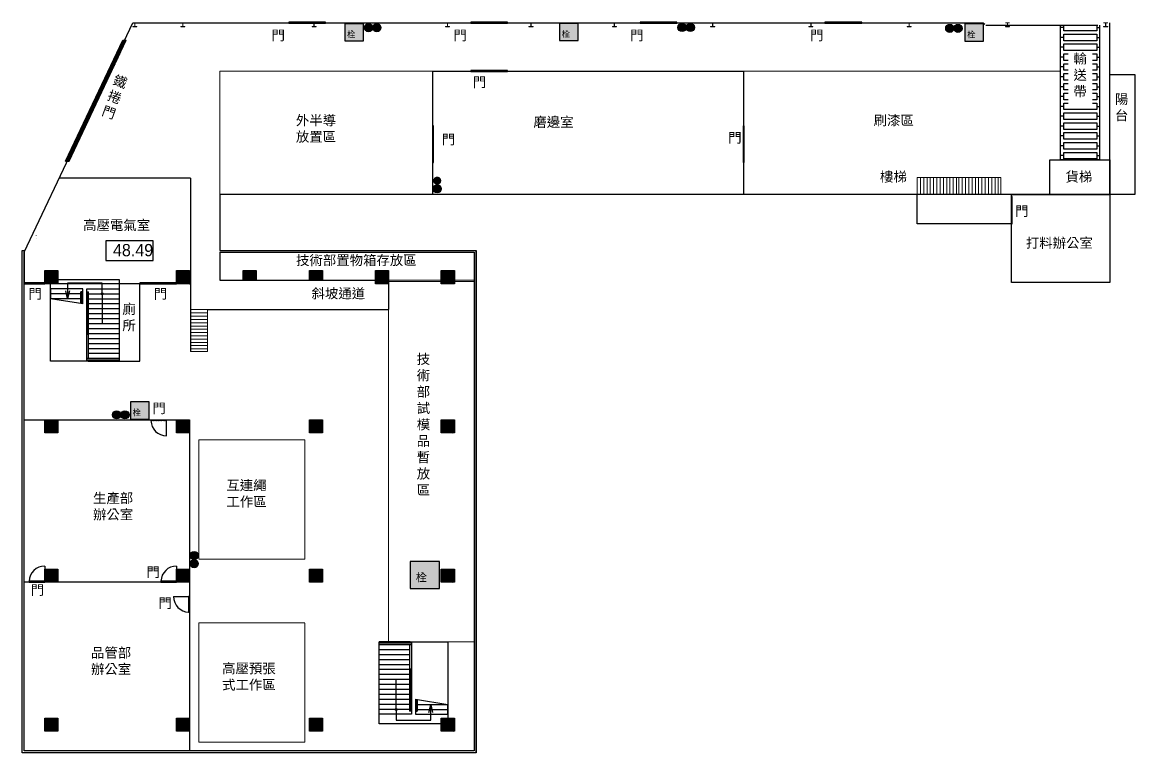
# Model space of a CAD drawing. Header units: millimetres. Extents: x 22594 to 38070, y -3587 to 6205.
# Drawn here: x 31277 to 38070, y -2656 to 1805 of the extents above; entities that cross this region are included whole.
import ezdxf

# ---------------------------------------------------------------- set-up
doc = ezdxf.new("R2010")
doc.units = ezdxf.units.MM
doc.linetypes.add('ACAD_ISO03W100', pattern=[30, 12, -18])
doc.linetypes.add('HIDDEN', pattern=[4.5, 3.5, -1])
doc.layers.get('0').update_dxf_attribs({"lineweight": 25})
for name, color, linetype, lineweight in [('Assist', 40, 'Continuous', 25), ('DIM', 3, 'Continuous', 13), ('Gold', 40, 'Continuous', 13), ('HID', 4, 'HIDDEN', 13)]:
    doc.layers.add(name, color=color, linetype=linetype, lineweight=lineweight)
doc.layers.add('樓梯', color=40, linetype='Continuous')
doc.layers.add('消防栓', color=1, linetype='Continuous')
doc.styles.add('CHARDON', font='arial.ttf', dxfattribs={"height": 3})
doc.styles.add('SIMPLEX', font='simplex.shx')
pattern_1 = [(45, (-13846.0324, -3086.4415), (-2.24506403, 2.24506403), [])]
pattern_2 = [(45, (-13846.0324, -3086.4415), (-2.24506403, 2.24506403), [])]

msp = doc.modelspace()

# ---------------------------------------------------------------- hatches: boundary and pattern name
h = msp.add_hatch()
h.set_pattern_fill('ANSI31', color=256)
h.set_pattern_definition([(45, (-12935.8153, -1495.477), (-2.24506403, 2.24506403), [])])
h.paths.add_polyline_path([(32904.1, 1805.3), (32904.1, 1799.3), (33129.1, 1799.3), (33129.1, 1805.3)])
h = msp.add_hatch(color=1)
h.dxf.hatch_style = 1
h.paths.add_polyline_path([(33246.4, 1796.5), (33246.4, 1691.5), (33360.4, 1691.5), (33360.4, 1796.5)])
h.paths.add_polyline_path([(33249.6, 1687.8), (33322.7, 1687.8), (33322.7, 1760.9), (33249.6, 1760.9)], flags=9)
for points in [[(33391.8, 1746.9, 1), (33391.8, 1796.9, 1)], [(33441.8, 1746.9, 1), (33441.8, 1796.9, 1)], [(35306.1, 1748.4, 1), (35306.1, 1798.4, 1)], [(35356.1, 1748.4, 1), (35356.1, 1798.4, 1)], [(36940.7, 1742.5, 1), (36940.7, 1792.5, 1)], [(36990.7, 1742.5, 1), (36990.7, 1792.5, 1)], [(33785.9, 837.7, 1), (33835.9, 837.7, 1)], [(33785.9, 787.7, 1), (33835.9, 787.7, 1)], [(31853.8, -617.4, 1), (31853.8, -567.4, 1)], [(31903.8, -617.4, 1), (31903.8, -567.4, 1)], [(32301.6, -1451, 1), (32351.6, -1451, 1)], [(32301.6, -1501, 1), (32351.6, -1501, 1)]]:
    msp.add_hatch(color=5).paths.add_polyline_path(points)
h = msp.add_hatch()
h.set_pattern_fill('ANSI31', color=256)
h.set_pattern_definition([(45, (-11824.616, -1495.477), (-2.24506403, 2.24506403), [])])
h.paths.add_polyline_path([(34015.3, 1805.3), (34015.3, 1799.3), (34240.3, 1799.3), (34240.3, 1805.3)])
h = msp.add_hatch(color=1)
h.dxf.hatch_style = 1
h.paths.add_polyline_path([(34557.1, 1798.4), (34557.1, 1693.4), (34671.1, 1693.4), (34671.1, 1798.4)])
h.paths.add_polyline_path([(34560.3, 1689.8), (34633.4, 1689.8), (34633.4, 1762.8), (34560.3, 1762.8)], flags=9)
h = msp.add_hatch()
h.set_pattern_fill('ANSI31', color=256)
h.set_pattern_definition([(45, (-10790.7583, -1495.477), (-2.24506403, 2.24506403), [])])
h.paths.add_polyline_path([(35049.2, 1805.3), (35049.2, 1799.3), (35274.2, 1799.3), (35274.2, 1805.3)])
h = msp.add_hatch()
h.set_pattern_fill('ANSI31', color=256)
h.set_pattern_definition([(45, (-9661.326, -1495.477), (-2.24506403, 2.24506403), [])])
h.paths.add_polyline_path([(36178.6, 1805.3), (36178.6, 1799.3), (36403.6, 1799.3), (36403.6, 1805.3)])
h = msp.add_hatch(color=1)
h.dxf.hatch_style = 1
h.paths.add_polyline_path([(37033, 1795.3), (37033, 1690.3), (37147, 1690.3), (37147, 1795.3)])
h.paths.add_polyline_path([(37036.2, 1686.6), (37109.3, 1686.6), (37109.3, 1759.7), (37036.2, 1759.7)], flags=9)
h = msp.add_hatch()
h.set_pattern_fill('ANSI31', color=256)
h.set_pattern_definition([(45, (30843.9377, -122.8983), (-2.245064, 2.245064), [])])
h.paths.add_polyline_path([(31563, 956.7), (31912.4, 1695.8), (31901.3, 1695.8), (31551.9, 956.7)])
h.paths.add_polyline_path([(31901.3, 1695.8), (31890.3, 1695.8), (31540.9, 956.7), (31551.9, 956.7)])
h = msp.add_hatch()
h.set_pattern_fill('ANSI31', color=256)
h.set_pattern_definition([(45, (-11824.616, -1790.716), (-2.24506403, 2.24506403), [])])
h.paths.add_polyline_path([(34015.3, 1510), (34015.3, 1504), (34240.3, 1504), (34240.3, 1510)])
h = msp.add_hatch()
h.set_pattern_fill('ANSI31', color=256, angle=90)
h.set_pattern_definition([(135, (37081.9455, -44891.2494), (-2.24506403, -2.24506403), [])])
h.paths.add_polyline_path([(33781.2, 948.7), (33787.2, 948.7), (33787.2, 1173.7), (33781.2, 1173.7)])
h = msp.add_hatch()
h.set_pattern_fill('ANSI31', color=256, angle=90)
h.set_pattern_definition([(135, (38979.8412, -44891.2494), (-2.24506403, -2.24506403), [])])
h.paths.add_polyline_path([(35679.1, 948.7), (35685.1, 948.7), (35685.1, 1173.7), (35679.1, 1173.7)])
h = msp.add_hatch()
h.set_pattern_fill('ANSI31', color=256, angle=90)
h.set_pattern_definition([(135, (40615.652, -45265.868), (-2.24506403, -2.24506403), [])])
h.paths.add_polyline_path([(37314.9, 574.1), (37320.9, 574.1), (37320.9, 742.1), (37314.9, 742.1)])
h = msp.add_hatch()
h.set_pattern_fill('ANSI31', color=256)
h.set_pattern_definition([(45, (-10492.1423, -8356.7032), (-2.24506403, 2.24506403), [])])
h.paths.add_polyline_path([(31413.9, -1613.7), (31413.9, -1533.7), (31493.9, -1533.7), (31493.9, -1613.7)])
h.paths.add_polyline_path([(33030.9, -2523.7), (33030.9, -2443.7), (33110.9, -2443.7), (33110.9, -2523.7)])
h.paths.add_polyline_path([(32218.9, -2523.7), (32218.9, -2443.7), (32298.9, -2443.7), (32298.9, -2523.7)])
h.paths.add_polyline_path([(31413.9, 208.3), (31413.9, 288.3), (31493.9, 288.3), (31493.9, 235.3), (31448.9, 235.3), (31448.9, 208.3)])
h.paths.add_polyline_path([(33835.9, -2478.7), (33875.9, -2478.7), (33875.9, -2443.7), (33915.9, -2443.7), (33915.9, -2523.7), (33835.9, -2523.7)])
h.paths.add_polyline_path([(31413.9, -2523.7), (31413.9, -2443.7), (31493.9, -2443.7), (31493.9, -2523.7)])
h.paths.add_polyline_path([(33835.9, -701.7), (33835.9, -621.7), (33915.9, -621.7), (33915.9, -701.7)])
h.paths.add_polyline_path([(33030.9, -701.7), (33030.9, -621.7), (33110.9, -621.7), (33110.9, -701.7)])
h.paths.add_polyline_path([(32218.9, -701.7), (32218.9, -621.7), (32298.9, -621.7), (32298.9, -701.7)])
h.paths.add_polyline_path([(32218.9, -1613.7), (32218.9, -1533.7), (32298.9, -1533.7), (32298.9, -1613.7)])
h.paths.add_polyline_path([(33433.4, 208.3), (33433.4, 288.3), (33513.4, 288.3), (33513.4, 208.3)])
h.paths.add_polyline_path([(33030.9, -1613.7), (33030.9, -1533.7), (33110.9, -1533.7), (33110.9, -1613.7)])
h.paths.add_polyline_path([(32218.9, 208.3), (32218.9, 288.3), (32298.9, 288.3), (32298.9, 208.3)])
h.paths.add_polyline_path([(33835.9, 208.3), (33835.9, 288.3), (33915.9, 288.3), (33915.9, 208.3)])
h.paths.add_polyline_path([(33835.9, -1613.7), (33835.9, -1533.7), (33915.9, -1533.7), (33915.9, -1613.7)])
h.paths.add_polyline_path([(31413.9, -701.7), (31413.9, -621.7), (31493.9, -621.7), (31493.9, -701.7)])
h.paths.add_polyline_path([(32624.9, 230.3), (32624.9, 288.3), (32704.9, 288.3), (32704.9, 230.3)])
h.paths.add_polyline_path([(33030.9, 230.3), (33030.9, 288.3), (33110.9, 288.3), (33110.9, 230.3)])
h.paths.add_polyline_path([(33875.9, -2478.7), (33875.9, -2443.7), (33835.9, -2443.7), (33835.9, -2478.7)])
h.paths.add_polyline_path([(31493.9, 208.3), (31493.9, 235.3), (31448.9, 235.3), (31448.9, 208.3)])
h = msp.add_hatch()
h.set_pattern_fill('ANSI31', color=256)
h.set_pattern_definition(pattern_1)
h.paths.add_polyline_path([(31288.9, 208.3), (31413.9, 208.3), (31413.9, 214.3), (31288.9, 214.3)])
h = msp.add_hatch()
h.set_pattern_fill('ANSI31', color=256)
h.set_pattern_definition(pattern_2)
h.paths.add_polyline_path([(31288.9, 208.3), (31413.9, 208.3), (31413.9, 214.3), (31288.9, 214.3)])
h = msp.add_hatch()
h.set_pattern_fill('ANSI31', color=256)
h.set_pattern_definition(pattern_2)
h.paths.add_polyline_path([(31288.9, 208.3), (31413.9, 208.3), (31413.9, 214.3), (31288.9, 214.3)])
h = msp.add_hatch()
h.set_pattern_fill('ANSI31', color=256)
h.set_pattern_definition(pattern_1)
h.paths.add_polyline_path([(31993.9, 214.3), (31993.9, 208.3), (32218.9, 208.3), (32218.9, 214.3)])
h = msp.add_hatch()
h.set_pattern_fill('ANSI31', color=256)
h.set_pattern_definition(pattern_2)
h.paths.add_polyline_path([(31993.9, 214.3), (31993.9, 208.3), (32218.9, 208.3), (32218.9, 214.3)])
h = msp.add_hatch()
h.set_pattern_fill('ANSI31', color=256)
h.set_pattern_definition(pattern_2)
h.paths.add_polyline_path([(31993.9, 214.3), (31993.9, 208.3), (32218.9, 208.3), (32218.9, 214.3)])
h = msp.add_hatch(color=1)
h.dxf.hatch_style = 1
h.paths.add_polyline_path([(31937.2, -512.7), (31937.2, -617.7), (32051.2, -617.7), (32051.2, -512.7)])
h.paths.add_polyline_path([(31940.4, -621.4), (32013.5, -621.4), (32013.5, -548.3), (31940.4, -548.3)], flags=9)
h = msp.add_hatch()
h.set_pattern_fill('ANSI31', color=256, angle=270)
h.set_pattern_definition([(135, (33583.919, -47820.7683), (-2.24506403, -2.24506403), [])])
h.paths.add_polyline_path([(32062.7, -621.7), (32062.7, -627.7), (32062.8, -627.7), (32157.7, -627.7), (32157.7, -621.7)])
h = msp.add_hatch()
h.set_pattern_fill('ANSI31', color=256, angle=90)
h.set_pattern_definition([(135, (32840.1055, -48812.7683), (-2.24506403, -2.24506403), [])])
h.paths.add_polyline_path([(31318.9, -1613.7), (31318.9, -1607.7), (31318.9, -1607.7), (31413.9, -1607.7), (31413.9, -1613.7)])
h = msp.add_hatch()
h.set_pattern_fill('ANSI31', color=256, angle=90)
h.set_pattern_definition([(135, (33645.1055, -48812.7683), (-2.24506403, -2.24506403), [])])
h.paths.add_polyline_path([(32123.9, -1613.7), (32123.9, -1607.7), (32123.9, -1607.7), (32218.9, -1607.7), (32218.9, -1613.7)])
h = msp.add_hatch()
h.set_pattern_fill('ANSI31', color=256, angle=180)
h.set_pattern_definition([(45, (-14415.9237, -3052.24), (-2.24506403, 2.24506403), [])])
h.paths.add_polyline_path([(32298.9, -1797.1), (32292.9, -1797.1), (32292.9, -1797), (32292.9, -1702.1), (32298.9, -1702.1)])
at = {"layer": 'Assist'}
h = msp.add_hatch(dxfattribs=at)
h.set_pattern_fill('ANSI31', color=256, angle=360)
h.set_pattern_definition([(45, (10553.8066, -2812.0248), (-2.24506403, 2.24506403), [])])
h.paths.add_polyline_path([(31678.9, -264.7), (31678.9, -258.7), (31773.9, -258.7), (31773.9, -264.7)])
h.paths.add_polyline_path([(31868.9, -258.7), (31868.9, -264.7), (31773.9, -264.7), (31773.9, -258.7)])
h = msp.add_hatch(dxfattribs=at)
h.set_pattern_fill('ANSI31', color=256, angle=180)
h.set_pattern_definition([(45, (11887.7214, -4142.5015), (-2.24506403, 2.24506403), [])])
h.paths.add_polyline_path([(33645.9, -1978.7), (33645.9, -1984.7), (33550.9, -1984.7), (33550.9, -1978.7)])
h.paths.add_polyline_path([(33455.9, -1984.7), (33455.9, -1978.7), (33550.9, -1978.7), (33550.9, -1984.7)])
at = {"layer": 'DIM'}
h = msp.add_hatch(color=1, dxfattribs=at)
h.dxf.hatch_style = 1
h.paths.add_polyline_path([(31951.7, 1777.3), (31951.7, 1778.8), (31963.7, 1778.8), (31963.7, 1800.8), (31951.7, 1800.8), (31951.7, 1802.3), (31964.2, 1802.3), (31976.7, 1802.3), (31976.7, 1800.8), (31964.7, 1800.8), (31964.7, 1778.8), (31976.7, 1778.8), (31976.7, 1777.3)])
h = msp.add_hatch(color=1, dxfattribs=at)
h.dxf.hatch_style = 1
h.paths.add_polyline_path([(32245.4, 1777.3), (32245.4, 1778.8), (32257.4, 1778.8), (32257.4, 1800.8), (32245.4, 1800.8), (32245.4, 1802.3), (32257.9, 1802.3), (32270.4, 1802.3), (32270.4, 1800.8), (32258.4, 1800.8), (32258.4, 1778.8), (32270.4, 1778.8), (32270.4, 1777.3)])
h = msp.add_hatch(color=1, dxfattribs=at)
h.dxf.hatch_style = 1
h.paths.add_polyline_path([(33046.4, 1777.3), (33046.4, 1778.8), (33058.4, 1778.8), (33058.4, 1800.8), (33046.4, 1800.8), (33046.4, 1802.3), (33058.9, 1802.3), (33071.4, 1802.3), (33071.4, 1800.8), (33059.4, 1800.8), (33059.4, 1778.8), (33071.4, 1778.8), (33071.4, 1777.3)])
h = msp.add_hatch(color=1, dxfattribs=at)
h.dxf.hatch_style = 1
h.paths.add_polyline_path([(33046.4, 1777.3), (33046.4, 1778.8), (33058.4, 1778.8), (33058.4, 1800.8), (33046.4, 1800.8), (33046.4, 1802.3), (33058.9, 1802.3), (33071.4, 1802.3), (33071.4, 1800.8), (33059.4, 1800.8), (33059.4, 1778.8), (33071.4, 1778.8), (33071.4, 1777.3)])
h = msp.add_hatch(color=1, dxfattribs=at)
h.dxf.hatch_style = 1
h.paths.add_polyline_path([(33861.4, 1800.8), (33861.4, 1802.3), (33873.9, 1802.3), (33886.4, 1802.3), (33886.4, 1800.8), (33874.4, 1800.8), (33874.4, 1778.8), (33886.4, 1778.8), (33886.4, 1777.3), (33861.4, 1777.3), (33861.4, 1778.8), (33873.4, 1778.8), (33873.4, 1800.8)])
h = msp.add_hatch(color=1, dxfattribs=at)
h.dxf.hatch_style = 1
h.paths.add_polyline_path([(34370.9, 1777.3), (34370.9, 1778.8), (34382.9, 1778.8), (34382.9, 1800.8), (34370.9, 1800.8), (34370.9, 1802.3), (34383.4, 1802.3), (34395.9, 1802.3), (34395.9, 1800.8), (34383.9, 1800.8), (34383.9, 1778.8), (34395.9, 1778.8), (34395.9, 1777.3)])
h = msp.add_hatch(color=1, dxfattribs=at)
h.dxf.hatch_style = 1
h.paths.add_polyline_path([(34880.4, 1777.3), (34880.4, 1778.8), (34892.4, 1778.8), (34892.4, 1800.8), (34880.4, 1800.8), (34880.4, 1802.3), (34892.9, 1802.3), (34905.4, 1802.3), (34905.4, 1800.8), (34893.4, 1800.8), (34893.4, 1778.8), (34905.4, 1778.8), (34905.4, 1777.3)])
h = msp.add_hatch(color=1, dxfattribs=at)
h.dxf.hatch_style = 1
h.paths.add_polyline_path([(35480.4, 1777.3), (35480.4, 1778.8), (35492.4, 1778.8), (35492.4, 1800.8), (35480.4, 1800.8), (35480.4, 1802.3), (35492.9, 1802.3), (35505.4, 1802.3), (35505.4, 1800.8), (35493.4, 1800.8), (35493.4, 1778.8), (35505.4, 1778.8), (35505.4, 1777.3)])
h = msp.add_hatch(color=1, dxfattribs=at)
h.dxf.hatch_style = 1
h.paths.add_polyline_path([(36080.4, 1777.1), (36080.4, 1778.6), (36092.4, 1778.6), (36092.4, 1800.6), (36080.4, 1800.6), (36080.4, 1802.1), (36092.9, 1802.1), (36105.4, 1802.1), (36105.4, 1800.6), (36093.4, 1800.6), (36093.4, 1778.6), (36105.4, 1778.6), (36105.4, 1777.1)])
h = msp.add_hatch(color=1, dxfattribs=at)
h.dxf.hatch_style = 1
h.paths.add_polyline_path([(36680.4, 1777.3), (36680.4, 1778.8), (36692.4, 1778.8), (36692.4, 1800.8), (36680.4, 1800.8), (36680.4, 1802.3), (36692.9, 1802.3), (36705.4, 1802.3), (36705.4, 1800.8), (36693.4, 1800.8), (36693.4, 1778.8), (36705.4, 1778.8), (36705.4, 1777.3)])
h = msp.add_hatch(color=1, dxfattribs=at)
h.dxf.hatch_style = 1
h.paths.add_polyline_path([(37280.4, 1777.3), (37280.4, 1778.8), (37292.4, 1778.8), (37292.4, 1800.8), (37280.4, 1800.8), (37280.4, 1802.3), (37292.9, 1802.3), (37305.4, 1802.3), (37305.4, 1800.8), (37293.4, 1800.8), (37293.4, 1778.8), (37305.4, 1778.8), (37305.4, 1777.3)])
h = msp.add_hatch(color=1, dxfattribs=at)
h.dxf.hatch_style = 1
h.paths.add_polyline_path([(37880.4, 1777.3), (37880.4, 1778.8), (37892.4, 1778.8), (37892.4, 1800.8), (37880.4, 1800.8), (37880.4, 1802.3), (37892.9, 1802.3), (37905.4, 1802.3), (37905.4, 1800.8), (37893.4, 1800.8), (37893.4, 1778.8), (37905.4, 1778.8), (37905.4, 1777.3)])
at = {"layer": '消防栓'}
h = msp.add_hatch(color=256, dxfattribs=at)
h.paths.add_polyline_path([(33823.9, -1487.6), (33644.9, -1487.6), (33644.9, -1652.6), (33823.9, -1652.6)])
h.paths.add_polyline_path([(33667.7, -1644.4), (33767.2, -1644.4), (33767.2, -1545), (33667.7, -1545)], flags=24)

# ---------------------------------------------------------------- linework, layer by layer
for p, q in [((31288.9, 400.3), (31951.7, 1802.3)), ((31951.7, 1802.3), (37081, 1802.3)), ((37617.9, 965.1), (37617.9, 1787.3)), ((37617.9, 1787.3), (37845.6, 1787.3)), ((37637.9, 1772.8), (37617.9, 1772.8)), ((37837.9, 1772.8), (37857.9, 1772.8)), ((37857.9, 965.1), (37857.9, 1787.3)), ((37917.9, 753.1), (37917.9, 1802.3)), ((37637.9, 1712.6), (37617.9, 1712.6)), ((37837.9, 1712.6), (37857.9, 1712.6)), ((31540.9, 956.7), (31890.3, 1695.8)), ((31563, 956.7), (31912.4, 1695.8)), ((31890.3, 1695.8), (31912.4, 1695.8)), ((37637.9, 1652.5), (37617.9, 1652.5)), ((37837.9, 1652.5), (37857.9, 1652.5)), ((37637.9, 1592.3), (37617.9, 1592.3)), ((37837.9, 1592.3), (37857.9, 1592.3)), ((37637.9, 1532.2), (37617.9, 1532.2)), ((37837.9, 1532.2), (37857.9, 1532.2)), ((37637.9, 1472), (37617.9, 1472)), ((37837.9, 1472), (37857.9, 1472)), ((37637.9, 1411.8), (37617.9, 1411.8)), ((37837.9, 1411.8), (37857.9, 1411.8)), ((37637.9, 1351.7), (37617.9, 1351.7)), ((37637.9, 1291.5), (37617.9, 1291.5)), ((37837.9, 1351.7), (37857.9, 1351.7)), ((37837.9, 1291.5), (37857.9, 1291.5)), ((37637.9, 1231.4), (37617.9, 1231.4)), ((37837.9, 1231.4), (37857.9, 1231.4)), ((37637.9, 1171.2), (37617.9, 1171.2)), ((37837.9, 1171.2), (37857.9, 1171.2)), ((37637.9, 1111.1), (37617.9, 1111.1)), ((37837.9, 1111.1), (37857.9, 1111.1)), ((37637.9, 1050.9), (37617.9, 1050.9)), ((37837.9, 1050.9), (37857.9, 1050.9)), ((31540.9, 956.7), (31563, 956.7)), ((37637.9, 990.7), (37617.9, 990.7)), ((37857.9, 965.1), (37617.9, 965.1)), ((37837.9, 990.7), (37857.9, 990.7)), ((32303.9, 853.1), (32303.9, 208.3)), ((32483.9, 753.1), (32483.9, 412.3)), ((36742, 574.1), (36742, 753.1)), ((37317.9, 574.1), (36742, 574.1)), ((31288.9, 400.3), (31288.9, 208.3)), ((32483.9, 400.3), (32483.9, 230.3)), ((32303.9, 208.3), (31493.9, 208.3)), ((31993.9, 208.3), (31868.9, 208.3)), ((31993.9, 208.3), (31868.9, 208.3)), ((31993.9, -264.7), (31993.9, 208.3)), ((32298.9, 208.3), (32303.9, 208.3)), ((32303.9, 208.3), (32303.9, -204.7)), ((32483.9, 230.3), (33433.4, 230.3)), ((32624.9, 230.3), (32704.9, 230.3)), ((33030.9, 230.3), (33110.9, 230.3)), ((33513.4, 208.3), (33513.4, 50.3)), ((32407.9, 50.3), (33513.4, 50.3)), ((31868.9, -264.7), (31993.9, -264.7)), ((31288.9, -621.7), (32298.9, -621.7)), ((32157.7, -719.7), (32157.7, -627.7)), ((32298.9, -621.7), (32298.9, -1613.7)), ((31413.9, -1515.7), (31413.9, -1607.7)), ((32218.9, -1515.7), (32218.9, -1607.7)), ((32298.9, -1613.7), (31288.9, -1613.7)), ((32298.9, -1613.7), (32298.9, -2643.7)), ((32200.9, -1702.1), (32292.9, -1702.1))]:
    msp.add_line(p, q)
at = {"color": 0, "linetype": 'ByBlock', "lineweight": -3}
msp.add_line((31951.7, 1802.3), (31975.4, 1802.3), dxfattribs=at)
at = {"lineweight": -3}
for p, q in [((31975.4, 1802.3), (36355.6, 1802.3)), ((36430.5, 1802.3), (37145.6, 1802.3)), ((37160.6, 1787.3), (37617.9, 1787.3))]:
    msp.add_line(p, q, dxfattribs=at)
at = {"color": 0, "linetype": 'ACAD_ISO03W100', "lineweight": -3}
msp.add_line((37145.6, 1802.3), (37160.6, 1787.3), dxfattribs=at)
at = {"color": 0}
for p, q in [((32303.9, 853.1), (31503, 853.1)), ((37317.9, 753.1), (32483.9, 753.1)), ((37917.9, 753.1), (37317.9, 753.1)), ((31276.9, 412.3), (31294.6, 412.3)), ((31276.9, -2655.7), (31276.9, 412.3)), ((31276.9, 412.3), (31294.6, 412.3)), ((31276.9, 412.3), (31294.6, 412.3)), ((32483.9, 412.3), (34047.9, 412.3)), ((32483.9, 412.3), (34047.9, 412.3)), ((32483.9, 412.3), (34047.9, 412.3)), ((34047.9, -2655.7), (34047.9, 412.3)), ((34047.9, 412.3), (34047.9, 412.3)), ((34047.9, 412.3), (34047.9, 412.3)), ((34047.9, -2655.7), (31276.9, -2655.7))]:
    msp.add_line(p, q, dxfattribs=at)
at = {"color": 5}
for p, q in [((33828.6, 770), (33793.2, 805.4)), ((32344.3, -1518.7), (32308.9, -1483.3))]:
    msp.add_line(p, q, dxfattribs=at)
for points in [[(32904.1, 1799.3), (33129.1, 1799.3), (33129.1, 1805.3), (32904.1, 1805.3)], [(34015.3, 1799.3), (34240.3, 1799.3), (34240.3, 1805.3), (34015.3, 1805.3)], [(35049.2, 1799.3), (35274.2, 1799.3), (35274.2, 1805.3), (35049.2, 1805.3)], [(36178.6, 1799.3), (36403.6, 1799.3), (36403.6, 1805.3), (36178.6, 1805.3)], [(37637.9, 1732.6), (37837.9, 1732.6), (37837.9, 1692.6), (37637.9, 1692.6)], [(37637.9, 1672.5), (37837.9, 1672.5), (37837.9, 1632.5), (37637.9, 1632.5)], [(33784.2, 1507), (35682.1, 1507), (35682.1, 753.1), (33784.2, 753.1)], [(34015.3, 1504), (34240.3, 1504), (34240.3, 1510), (34015.3, 1510)], [(38070.3, 753.1), (37917.9, 753.1), (37917.9, 1487.2), (38070.3, 1487.2)], [(37637.9, 1251.4), (37837.9, 1251.4), (37837.9, 1211.4), (37637.9, 1211.4)], [(33787.2, 948.7), (33787.2, 1173.7), (33781.2, 1173.7), (33781.2, 948.7)], [(35685.1, 948.7), (35685.1, 1173.7), (35679.1, 1173.7), (35679.1, 948.7)], [(37637.9, 1191.2), (37837.9, 1191.2), (37837.9, 1151.2), (37637.9, 1151.2)], [(37637.9, 1131.1), (37837.9, 1131.1), (37837.9, 1091.1), (37637.9, 1091.1)], [(37637.9, 1070.9), (37837.9, 1070.9), (37837.9, 1030.9), (37637.9, 1030.9)], [(37917.9, 753.1), (37552, 753.1), (37552, 965.1), (37917.9, 965.1)], [(37637.9, 1010.7), (37837.9, 1010.7), (37837.9, 970.7), (37637.9, 970.7)], [(37320.9, 574.1), (37320.9, 742.1), (37314.9, 742.1), (37314.9, 574.1)], [(31413.9, 288.3), (31493.9, 288.3), (31493.9, 208.3), (31413.9, 208.3)], [(31413.9, 288.3), (31493.9, 288.3), (31493.9, 208.3), (31413.9, 208.3)], [(31413.9, 288.3), (31493.9, 288.3), (31493.9, 208.3), (31413.9, 208.3)], [(32218.9, 288.3), (32298.9, 288.3), (32298.9, 208.3), (32218.9, 208.3)], [(32218.9, 288.3), (32298.9, 288.3), (32298.9, 208.3), (32218.9, 208.3)], [(32218.9, 288.3), (32298.9, 288.3), (32298.9, 208.3), (32218.9, 208.3)], [(33433.4, 288.3), (33513.4, 288.3), (33513.4, 208.3), (33433.4, 208.3)], [(33835.9, 288.3), (33915.9, 288.3), (33915.9, 208.3), (33835.9, 208.3)], [(31288.9, 208.3), (31413.9, 208.3), (31413.9, 214.3), (31288.9, 214.3)], [(31288.9, 208.3), (31413.9, 208.3), (31413.9, 214.3), (31288.9, 214.3)], [(31288.9, 208.3), (31413.9, 208.3), (31413.9, 214.3), (31288.9, 214.3)], [(31448.9, 235.3), (31868.9, 235.3), (31868.9, -264.7), (31448.9, -264.7)], [(31993.9, 208.3), (32218.9, 208.3), (32218.9, 214.3), (31993.9, 214.3)], [(31993.9, 208.3), (32218.9, 208.3), (32218.9, 214.3), (31993.9, 214.3)], [(31993.9, 208.3), (32218.9, 208.3), (32218.9, 214.3), (31993.9, 214.3)], [(31413.9, -621.7), (31493.9, -621.7), (31493.9, -701.7), (31413.9, -701.7)], [(32157.7, -627.7), (32062.7, -627.7), (32062.7, -621.7), (32157.7, -621.7)], [(32218.9, -621.7), (32298.9, -621.7), (32298.9, -701.7), (32218.9, -701.7)], [(33030.9, -621.7), (33110.9, -621.7), (33110.9, -701.7), (33030.9, -701.7)], [(33835.9, -621.7), (33915.9, -621.7), (33915.9, -701.7), (33835.9, -701.7)], [(31413.9, -1533.7), (31493.9, -1533.7), (31493.9, -1613.7), (31413.9, -1613.7)], [(32218.9, -1533.7), (32298.9, -1533.7), (32298.9, -1613.7), (32218.9, -1613.7)], [(33030.9, -1533.7), (33110.9, -1533.7), (33110.9, -1613.7), (33030.9, -1613.7)], [(33835.9, -1533.7), (33915.9, -1533.7), (33915.9, -1613.7), (33835.9, -1613.7)], [(31413.9, -1607.7), (31318.9, -1607.7), (31318.9, -1613.7), (31413.9, -1613.7)], [(32218.9, -1607.7), (32123.9, -1607.7), (32123.9, -1613.7), (32218.9, -1613.7)], [(32292.9, -1702.1), (32292.9, -1797.1), (32298.9, -1797.1), (32298.9, -1702.1)], [(33455.9, -1978.7), (33875.9, -1978.7), (33875.9, -2478.7), (33455.9, -2478.7)], [(31413.9, -2443.7), (31493.9, -2443.7), (31493.9, -2523.7), (31413.9, -2523.7)], [(32218.9, -2443.7), (32298.9, -2443.7), (32298.9, -2523.7), (32218.9, -2523.7)], [(33030.9, -2443.7), (33110.9, -2443.7), (33110.9, -2523.7), (33030.9, -2523.7)], [(33835.9, -2443.7), (33915.9, -2443.7), (33915.9, -2523.7), (33835.9, -2523.7)]]:
    msp.add_lwpolyline(points, close=True)
at = {"lineweight": -3, "flags": 128}
for points in [[(33246.4, 1691.5), (33360.4, 1691.5), (33360.4, 1796.5), (33246.4, 1796.5)], [(34557.1, 1693.4), (34671.1, 1693.4), (34671.1, 1798.4), (34557.1, 1798.4)], [(37033, 1690.3), (37147, 1690.3), (37147, 1795.3), (37033, 1795.3)]]:
    msp.add_lwpolyline(points, close=True, dxfattribs=at)
for points in [[(37837.9, 1787.3), (37837.9, 1752.8), (37637.9, 1752.8), (37637.9, 1787.3)], [(37663.6, 1572.3), (37637.9, 1572.3), (37637.9, 1612.3), (37663.6, 1612.3)], [(37812.1, 1612.3), (37837.9, 1612.3), (37837.9, 1572.3), (37812.1, 1572.3)], [(37663.6, 1512.2), (37637.9, 1512.2), (37637.9, 1552.2), (37663.6, 1552.2)], [(37812.1, 1552.2), (37837.9, 1552.2), (37837.9, 1512.2), (37812.1, 1512.2)], [(37663.6, 1452), (37637.9, 1452), (37637.9, 1492), (37663.6, 1492)], [(37663.6, 1391.8), (37637.9, 1391.8), (37637.9, 1431.8), (37663.6, 1431.8)], [(37812.1, 1492), (37837.9, 1492), (37837.9, 1452), (37812.1, 1452)], [(37812.1, 1431.8), (37837.9, 1431.8), (37837.9, 1391.8), (37812.1, 1391.8)], [(37663.6, 1331.7), (37637.9, 1331.7), (37637.9, 1371.7), (37663.6, 1371.7)], [(37812.1, 1371.7), (37837.9, 1371.7), (37837.9, 1331.7), (37812.1, 1331.7)], [(37812.1, 1311.5), (37837.9, 1311.5), (37837.9, 1271.5), (37637.9, 1271.5), (37637.9, 1311.5), (37663.6, 1311.5)], [(32624.9, 230.3), (32624.9, 288.3), (32704.9, 288.3), (32704.9, 230.3)], [(33030.9, 230.3), (33030.9, 288.3), (33110.9, 288.3), (33110.9, 230.3)]]:
    msp.add_lwpolyline(points)
at = {"color": 0}
msp.add_lwpolyline([(37917.9, 215.1), (37317.9, 215.1), (37317.9, 753.1), (37917.9, 753.1)], close=True, dxfattribs=at)
for points in [[(32483.9, 412.3), (34047.9, 412.3), (34047.9, -2655.7), (31276.9, -2655.7), (31276.9, 412.3), (31294.6, 412.3)], [(32483.9, 400.3), (34035.9, 400.3), (34035.9, -2643.7), (31288.9, -2643.7), (31288.9, 400.3)]]:
    msp.add_lwpolyline(points, dxfattribs=at)
at = {"color": 2}
msp.add_lwpolyline([(32077, 469.9), (31787.8, 469.9), (31787.8, 350.9), (32077, 350.9)], close=True, dxfattribs=at)
at = {"lineweight": -3, "elevation": -3, "flags": 128}
msp.add_lwpolyline([(31937.2, -617.7), (32051.2, -617.7), (32051.2, -512.7), (31937.2, -512.7)], close=True, dxfattribs=at)
at = {"lineweight": -3}
msp.add_lwpolyline([(33644.9, -1652.6), (33823.9, -1652.6), (33823.9, -1487.6), (33644.9, -1487.6)], close=True, dxfattribs=at)
at = {"color": 5}
for centre in [(33391.8, 1771.9), (33441.8, 1771.9), (35306.1, 1773.4), (35356.1, 1773.4), (36940.7, 1767.5), (36990.7, 1767.5), (33810.9, 787.7), (31853.8, -592.4), (31903.8, -592.4), (32326.6, -1451), (32326.6, -1501)]:
    msp.add_circle(centre, 25, dxfattribs=at)
for centre, start, end in [((32157.7, -624.7), 181.80964, 270), ((31413.9, -1610.7), 90, 178.19036), ((32218.9, -1610.7), 90, 178.19036), ((32295.9, -1702.1), 180, 268.19036)]:
    msp.add_arc(centre, 95, start, end)
at = {"layer": 'Assist'}
msp.add_line((31449.1, 177.1), (31449.1, 241.3), dxfattribs=at)
for points in [[(31678.9, -264.7), (31773.9, -264.7), (31773.9, -258.7), (31678.9, -258.7)], [(31773.9, -264.7), (31868.9, -264.7), (31868.9, -258.7), (31773.9, -258.7)], [(33550.9, -1978.7), (33455.9, -1978.7), (33455.9, -1984.7), (33550.9, -1984.7)], [(33645.9, -1978.7), (33550.9, -1978.7), (33550.9, -1984.7), (33645.9, -1984.7)]]:
    msp.add_lwpolyline(points, close=True, dxfattribs=at)
at = {"layer": 'DIM', "color": 1}
for p, q in [((31951.7, 1800.8), (31951.7, 1802.3)), ((31951.7, 1802.3), (31964.2, 1802.3)), ((31963.7, 1800.8), (31951.7, 1800.8)), ((31951.7, 1777.3), (31951.7, 1778.8)), ((31951.7, 1778.8), (31963.7, 1778.8)), ((31976.7, 1777.3), (31951.7, 1777.3)), ((31963.7, 1778.8), (31963.7, 1800.8)), ((31964.2, 1802.3), (31976.7, 1802.3)), ((31976.7, 1800.8), (31964.7, 1800.8)), ((31964.7, 1800.8), (31964.7, 1778.8)), ((31964.7, 1778.8), (31976.7, 1778.8)), ((31976.7, 1802.3), (31976.7, 1800.8)), ((31976.7, 1778.8), (31976.7, 1777.3)), ((32245.4, 1800.8), (32245.4, 1802.3)), ((32245.4, 1802.3), (32257.9, 1802.3)), ((32257.4, 1800.8), (32245.4, 1800.8)), ((32245.4, 1777.3), (32245.4, 1778.8)), ((32245.4, 1778.8), (32257.4, 1778.8)), ((32270.4, 1777.3), (32245.4, 1777.3)), ((32257.4, 1778.8), (32257.4, 1800.8)), ((32257.9, 1802.3), (32270.4, 1802.3)), ((32270.4, 1800.8), (32258.4, 1800.8)), ((32258.4, 1800.8), (32258.4, 1778.8)), ((32258.4, 1778.8), (32270.4, 1778.8)), ((32270.4, 1802.3), (32270.4, 1800.8)), ((32270.4, 1778.8), (32270.4, 1777.3)), ((33046.4, 1800.8), (33046.4, 1802.3)), ((33046.4, 1802.3), (33058.9, 1802.3)), ((33046.4, 1800.8), (33046.4, 1802.3)), ((33046.4, 1802.3), (33058.9, 1802.3)), ((33046.4, 1800.8), (33046.4, 1802.3)), ((33046.4, 1802.3), (33058.9, 1802.3)), ((33058.4, 1800.8), (33046.4, 1800.8)), ((33058.4, 1800.8), (33046.4, 1800.8)), ((33058.4, 1800.8), (33046.4, 1800.8)), ((33046.4, 1777.3), (33046.4, 1778.8)), ((33046.4, 1778.8), (33058.4, 1778.8)), ((33046.4, 1777.3), (33046.4, 1778.8)), ((33046.4, 1778.8), (33058.4, 1778.8)), ((33071.4, 1777.3), (33046.4, 1777.3)), ((33071.4, 1777.3), (33046.4, 1777.3)), ((33058.4, 1778.8), (33058.4, 1800.8)), ((33058.4, 1778.8), (33058.4, 1800.8)), ((33058.9, 1802.3), (33071.4, 1802.3)), ((33058.9, 1802.3), (33071.4, 1802.3)), ((33058.9, 1802.3), (33071.4, 1802.3)), ((33071.4, 1800.8), (33059.4, 1800.8)), ((33059.4, 1800.8), (33059.4, 1778.8)), ((33071.4, 1800.8), (33059.4, 1800.8)), ((33059.4, 1800.8), (33059.4, 1778.8)), ((33071.4, 1800.8), (33059.4, 1800.8)), ((33059.4, 1778.8), (33071.4, 1778.8)), ((33059.4, 1778.8), (33071.4, 1778.8)), ((33071.4, 1802.3), (33071.4, 1800.8)), ((33071.4, 1802.3), (33071.4, 1800.8)), ((33071.4, 1802.3), (33071.4, 1800.8)), ((33071.4, 1778.8), (33071.4, 1777.3)), ((33071.4, 1778.8), (33071.4, 1777.3)), ((33861.4, 1800.8), (33861.4, 1802.3)), ((33861.4, 1802.3), (33873.9, 1802.3)), ((33873.4, 1800.8), (33861.4, 1800.8)), ((33861.4, 1777.3), (33861.4, 1778.8)), ((33861.4, 1778.8), (33873.4, 1778.8)), ((33886.4, 1777.3), (33861.4, 1777.3)), ((33873.4, 1778.8), (33873.4, 1800.8)), ((33873.9, 1802.3), (33886.4, 1802.3)), ((33886.4, 1800.8), (33874.4, 1800.8)), ((33874.4, 1800.8), (33874.4, 1778.8)), ((33874.4, 1778.8), (33886.4, 1778.8)), ((33886.4, 1802.3), (33886.4, 1800.8)), ((33886.4, 1778.8), (33886.4, 1777.3)), ((34370.9, 1800.8), (34370.9, 1802.3)), ((34370.9, 1802.3), (34383.4, 1802.3)), ((34382.9, 1800.8), (34370.9, 1800.8)), ((34370.9, 1777.3), (34370.9, 1778.8)), ((34370.9, 1778.8), (34382.9, 1778.8)), ((34395.9, 1777.3), (34370.9, 1777.3)), ((34382.9, 1778.8), (34382.9, 1800.8)), ((34383.4, 1802.3), (34395.9, 1802.3)), ((34395.9, 1800.8), (34383.9, 1800.8)), ((34383.9, 1800.8), (34383.9, 1778.8)), ((34383.9, 1778.8), (34395.9, 1778.8)), ((34395.9, 1802.3), (34395.9, 1800.8)), ((34395.9, 1778.8), (34395.9, 1777.3)), ((34880.4, 1800.8), (34880.4, 1802.3)), ((34880.4, 1802.3), (34892.9, 1802.3)), ((34892.4, 1800.8), (34880.4, 1800.8)), ((34880.4, 1777.3), (34880.4, 1778.8)), ((34880.4, 1778.8), (34892.4, 1778.8)), ((34905.4, 1777.3), (34880.4, 1777.3)), ((34892.4, 1778.8), (34892.4, 1800.8)), ((34892.9, 1802.3), (34905.4, 1802.3)), ((34905.4, 1800.8), (34893.4, 1800.8)), ((34893.4, 1800.8), (34893.4, 1778.8)), ((34893.4, 1778.8), (34905.4, 1778.8)), ((34905.4, 1802.3), (34905.4, 1800.8)), ((34905.4, 1778.8), (34905.4, 1777.3)), ((35480.4, 1800.8), (35480.4, 1802.3)), ((35480.4, 1802.3), (35492.9, 1802.3)), ((35492.4, 1800.8), (35480.4, 1800.8)), ((35480.4, 1777.3), (35480.4, 1778.8)), ((35480.4, 1778.8), (35492.4, 1778.8)), ((35505.4, 1777.3), (35480.4, 1777.3)), ((35492.4, 1778.8), (35492.4, 1800.8)), ((35492.9, 1802.3), (35505.4, 1802.3)), ((35505.4, 1800.8), (35493.4, 1800.8)), ((35493.4, 1800.8), (35493.4, 1778.8)), ((35493.4, 1778.8), (35505.4, 1778.8)), ((35505.4, 1802.3), (35505.4, 1800.8)), ((35505.4, 1778.8), (35505.4, 1777.3)), ((36080.4, 1800.6), (36080.4, 1802.1)), ((36080.4, 1802.1), (36092.9, 1802.1)), ((36092.4, 1800.6), (36080.4, 1800.6)), ((36080.4, 1777.1), (36080.4, 1778.6)), ((36080.4, 1778.6), (36092.4, 1778.6)), ((36105.4, 1777.1), (36080.4, 1777.1)), ((36092.4, 1778.6), (36092.4, 1800.6)), ((36092.9, 1802.1), (36105.4, 1802.1)), ((36105.4, 1800.6), (36093.4, 1800.6)), ((36093.4, 1800.6), (36093.4, 1778.6)), ((36093.4, 1778.6), (36105.4, 1778.6)), ((36105.4, 1802.1), (36105.4, 1800.6)), ((36105.4, 1778.6), (36105.4, 1777.1)), ((36680.4, 1800.8), (36680.4, 1802.3)), ((36680.4, 1802.3), (36692.9, 1802.3)), ((36692.4, 1800.8), (36680.4, 1800.8)), ((36680.4, 1777.3), (36680.4, 1778.8)), ((36680.4, 1778.8), (36692.4, 1778.8)), ((36705.4, 1777.3), (36680.4, 1777.3)), ((36692.4, 1778.8), (36692.4, 1800.8)), ((36692.9, 1802.3), (36705.4, 1802.3)), ((36705.4, 1800.8), (36693.4, 1800.8)), ((36693.4, 1800.8), (36693.4, 1778.8)), ((36693.4, 1778.8), (36705.4, 1778.8)), ((36705.4, 1802.3), (36705.4, 1800.8)), ((36705.4, 1778.8), (36705.4, 1777.3)), ((37280.4, 1800.8), (37280.4, 1802.3)), ((37280.4, 1802.3), (37292.9, 1802.3)), ((37292.4, 1800.8), (37280.4, 1800.8)), ((37280.4, 1777.3), (37280.4, 1778.8)), ((37280.4, 1778.8), (37292.4, 1778.8)), ((37305.4, 1777.3), (37280.4, 1777.3)), ((37292.4, 1778.8), (37292.4, 1800.8)), ((37292.9, 1802.3), (37305.4, 1802.3)), ((37305.4, 1800.8), (37293.4, 1800.8)), ((37293.4, 1800.8), (37293.4, 1778.8)), ((37293.4, 1778.8), (37305.4, 1778.8)), ((37305.4, 1802.3), (37305.4, 1800.8)), ((37305.4, 1778.8), (37305.4, 1777.3)), ((37880.4, 1800.8), (37880.4, 1802.3)), ((37880.4, 1802.3), (37892.9, 1802.3)), ((37892.4, 1800.8), (37880.4, 1800.8)), ((37880.4, 1777.3), (37880.4, 1778.8)), ((37880.4, 1778.8), (37892.4, 1778.8)), ((37905.4, 1777.3), (37880.4, 1777.3)), ((37892.4, 1778.8), (37892.4, 1800.8)), ((37892.9, 1802.3), (37905.4, 1802.3)), ((37905.4, 1800.8), (37893.4, 1800.8)), ((37893.4, 1800.8), (37893.4, 1778.8)), ((37893.4, 1778.8), (37905.4, 1778.8)), ((37905.4, 1802.3), (37905.4, 1800.8)), ((37905.4, 1778.8), (37905.4, 1777.3))]:
    msp.add_line(p, q, dxfattribs=at)
at = {"layer": 'DIM', "color": 5}
for p, q in [((31361.5, 503.3), (31361.5, 504.3)), ((31361.5, 503.3), (31361.5, 504.3)), ((31361.5, 503.3), (31361.5, 504.3)), ((31361.5, 484.3), (31361.5, 485.3)), ((31361.5, 484.3), (31361.5, 485.3)), ((31361.5, 484.3), (31361.5, 485.3))]:
    msp.add_line(p, q, dxfattribs=at)
at = {"layer": 'DIM'}
msp.add_line((33550.9, -1981.7), (33550.9, -1981.7), dxfattribs=at)
at = {"layer": 'Gold'}
for p, q in [((36742, 857.1), (36997, 857.1)), ((36742, 857.1), (36742, 753.1)), ((36762, 857.1), (36762, 753.1)), ((36782, 857.1), (36782, 753.1)), ((36802, 857.1), (36802, 753.1)), ((36822, 857.1), (36822, 753.1)), ((36842, 857.1), (36842, 753.1)), ((36862, 857.1), (36862, 753.1)), ((36862, 857.1), (36862, 753.1)), ((36882, 857.1), (36882, 753.1)), ((36882, 857.1), (36882, 753.1)), ((36902, 857.1), (36902, 753.1)), ((36922, 857.1), (36922, 753.1)), ((36942, 857.1), (36942, 753.1)), ((36962, 857.1), (36962, 753.1)), ((36982, 857.1), (36982, 753.1)), ((36997, 857.1), (37252, 857.1)), ((36997, 857.1), (36997, 753.1)), ((36997, 857.1), (36997, 753.1)), ((37017, 857.1), (37017, 753.1)), ((37037, 857.1), (37037, 753.1)), ((37057, 857.1), (37057, 753.1)), ((37077, 857.1), (37077, 753.1)), ((37097, 857.1), (37097, 753.1)), ((37117, 857.1), (37117, 753.1)), ((37117, 857.1), (37117, 753.1)), ((37137, 857.1), (37137, 753.1)), ((37137, 857.1), (37137, 753.1)), ((37157, 857.1), (37157, 753.1)), ((37177, 857.1), (37177, 753.1)), ((37197, 857.1), (37197, 753.1)), ((37217, 857.1), (37217, 753.1)), ((37237, 857.1), (37237, 753.1)), ((37252, 857.1), (37252, 753.1)), ((36742, 753.1), (36997, 753.1)), ((36997, 753.1), (37252, 753.1)), ((32407.9, 50.3), (32303.9, 50.3)), ((32407.9, 30.3), (32303.9, 30.3)), ((32407.9, 10.3), (32303.9, 10.3)), ((32407.9, 50.3), (32407.9, -204.7)), ((32407.9, -9.7), (32303.9, -9.7)), ((32407.9, -29.7), (32303.9, -29.7)), ((32407.9, -49.7), (32303.9, -49.7)), ((32407.9, -69.7), (32303.9, -69.7)), ((32407.9, -69.7), (32303.9, -69.7)), ((32407.9, -89.7), (32303.9, -89.7)), ((32407.9, -89.7), (32303.9, -89.7)), ((32407.9, -109.7), (32303.9, -109.7)), ((32407.9, -129.7), (32303.9, -129.7)), ((32407.9, -149.7), (32303.9, -149.7)), ((32407.9, -169.7), (32303.9, -169.7)), ((32407.9, -189.7), (32303.9, -189.7)), ((32407.9, -204.7), (32303.9, -204.7))]:
    msp.add_line(p, q, dxfattribs=at)
at = {"layer": 'HID'}
for p, q in [((32483.9, 753.1), (32483.9, 1507)), ((32483.9, 1507), (33784.2, 1507)), ((35682.1, 1507), (37617.9, 1507))]:
    msp.add_line(p, q, dxfattribs=at)
for points in [[(32483.9, 230.3), (34035.9, 230.3), (34035.9, 400.3), (32483.9, 400.3)], [(33513.4, -1978.7), (34035.9, -1978.7), (34035.9, 222.8), (33513.4, 222.8)], [(32354.5, -1473), (33002, -1473), (33002, -743.8), (32354.5, -743.8)], [(32354.5, -2591.4), (33002, -2591.4), (33002, -1862.2), (32354.5, -1862.2)]]:
    msp.add_lwpolyline(points, close=True, dxfattribs=at)
at = {"layer": '樓梯', "lineweight": -3}
for p, q in [((31553.9, 212.5), (31553.9, 118.9)), ((31635.5, 147.5), (31448.9, 147.5)), ((31635.5, 86.8), (31635.5, 159.2)), ((31642.5, 159.2), (31635.5, 159.2)), ((31642.5, 85.7), (31642.5, 159.2)), ((31647.2, 147.5), (31642.5, 147.5)), ((31647.2, 84.9), (31647.2, 147.5)), ((31670.8, -95.2), (31670.8, 147.5)), ((31670.8, 147.5), (31675.4, 147.5)), ((31675.4, -99.8), (31675.4, 159.2)), ((31675.4, 159.2), (31682.4, 159.2)), ((31682.4, -246.8), (31682.4, 159.2)), ((31682.4, 147.5), (31869.1, 147.5)), ((31764.1, 147.5), (31764.1, -34.5)), ((31635.5, 117.2), (31448.9, 117.2)), ((31647.2, 117.2), (31642.5, 117.2)), ((31647.2, 86.8), (31642.5, 86.8)), ((31670.8, 117.2), (31675.4, 117.2)), ((31670.8, 86.8), (31675.4, 86.8)), ((31682.4, 117.2), (31869.1, 117.2)), ((31682.4, 86.8), (31869.1, 86.8)), ((31670.8, 56.5), (31675.4, 56.5)), ((31670.8, 26.2), (31675.4, 26.2)), ((31682.4, 56.5), (31869.1, 56.5)), ((31682.4, 26.2), (31869.1, 26.2)), ((31670.8, -4.2), (31675.4, -4.2)), ((31670.8, -34.5), (31675.4, -34.5)), ((31670.8, -64.8), (31675.4, -64.8)), ((31682.4, -4.2), (31869.1, -4.2)), ((31682.4, -34.5), (31869.1, -34.5)), ((31682.4, -64.8), (31869.1, -64.8)), ((31669, -99.8), (31675.4, -99.8)), ((31669.8, -95.2), (31675.4, -95.2)), ((31682.4, -95.2), (31869.1, -95.2)), ((31682.4, -125.5), (31869.1, -125.5)), ((31682.4, -155.8), (31869.1, -155.8)), ((31682.4, -186.2), (31869.1, -186.2)), ((31671.3, -246.8), (31682.4, -246.8)), ((31682.4, -216.5), (31869.1, -216.5)), ((31682.4, -246.8), (31869.1, -246.8)), ((33642.4, -1996.6), (33455.7, -1996.6)), ((33642.4, -2027), (33455.7, -2027)), ((33642.4, -1996.6), (33642.4, -2402.6)), ((33653.5, -1996.6), (33642.4, -1996.6)), ((33642.4, -2057.3), (33455.7, -2057.3)), ((33642.4, -2087.6), (33455.7, -2087.6)), ((33642.4, -2118), (33455.7, -2118)), ((33642.4, -2148.3), (33455.7, -2148.3)), ((33649.4, -2143.6), (33649.4, -2402.6)), ((33655.8, -2143.6), (33649.4, -2143.6)), ((33655, -2148.3), (33649.4, -2148.3)), ((33654, -2148.3), (33654, -2391)), ((33642.4, -2178.6), (33455.7, -2178.6)), ((33642.4, -2209), (33455.7, -2209)), ((33642.4, -2239.3), (33455.7, -2239.3)), ((33560.7, -2391), (33560.7, -2209)), ((33654, -2178.6), (33649.4, -2178.6)), ((33654, -2209), (33649.4, -2209)), ((33654, -2239.3), (33649.4, -2239.3)), ((33642.4, -2269.6), (33455.7, -2269.6)), ((33642.4, -2300), (33455.7, -2300)), ((33654, -2269.6), (33649.4, -2269.6)), ((33654, -2300), (33649.4, -2300)), ((33642.4, -2330.3), (33455.7, -2330.3)), ((33642.4, -2360.6), (33455.7, -2360.6)), ((33654, -2330.3), (33649.4, -2330.3)), ((33654, -2360.6), (33649.4, -2360.6)), ((33677.6, -2328.4), (33677.6, -2391)), ((33677.6, -2330.3), (33682.3, -2330.3)), ((33677.6, -2360.6), (33682.3, -2360.6)), ((33682.3, -2329.2), (33682.3, -2402.6)), ((33689.3, -2330.3), (33689.3, -2402.6)), ((33689.3, -2360.6), (33875.9, -2360.6)), ((33770.9, -2456), (33770.9, -2362.3)), ((33642.4, -2391), (33455.7, -2391)), ((33649.4, -2402.6), (33642.4, -2402.6)), ((33654, -2391), (33649.4, -2391)), ((33677.6, -2391), (33682.3, -2391)), ((33682.3, -2402.6), (33689.3, -2402.6)), ((33689.3, -2391), (33875.9, -2391))]:
    msp.add_line(p, q, dxfattribs=at)
at = {"layer": '樓梯'}
for p, q in [((31764.1, 212.5), (31553.9, 212.5)), ((31764.1, 147.5), (31764.1, 212.5)), ((31647.2, 84.9), (31449.1, 117.2)), ((33677.6, -2328.4), (33875.7, -2360.6)), ((33560.7, -2391), (33560.7, -2456)), ((33560.7, -2456), (33770.9, -2456))]:
    msp.add_line(p, q, dxfattribs=at)
for points in [[(31646.6, 85), (31646.6, 177.1), (31449.1, 177.1), (31449.1, 117.2)], [(33678.2, -2328.5), (33678.2, -2420.5), (33875.7, -2420.5), (33875.7, -2360.6)]]:
    msp.add_lwpolyline(points, dxfattribs=at)
at = {"layer": '樓梯', "lineweight": -3}
for points in [[(31565.5, 165.6), (31553.9, 118.9), (31542.2, 165.6)], [(33759.3, -2409), (33770.9, -2362.3), (33782.6, -2409)]]:
    msp.add_lwpolyline(points, dxfattribs=at)
at = {"layer": '樓梯'}
for points in [[(31868.9, -258.7), (31671.3, -258.7), (31671.3, 177.1), (31868.9, 177.1)], [(33455.9, -1984.7), (33653.5, -1984.7), (33653.5, -2420.5), (33455.9, -2420.5)]]:
    msp.add_lwpolyline(points, close=True, dxfattribs=at)
at = {"layer": '樓梯', "lineweight": -3}
for centre in [(31764.1, 147.5), (33560.7, -2391)]:
    msp.add_circle(centre, 5.83, dxfattribs=at)

# ---------------------------------------------------------------- texts
at = {"char_height": 60, "attachment_point": 1, "style": 'CHARDON'}
for s, insert, width in [('{\\f新細明體|b0|i0|c136|p18;門}', (32799.5, 1755.4), 62.204), ('{\\f新細明體|b0|i0|c136|p18;門}', (33910.7, 1755.4), 62.204), ('{\\f新細明體|b0|i0|c136|p18;門}', (34989.5, 1755.4), 62.204), ('{\\f新細明體|b0|i0|c136|p18;門}', (36087.3, 1755.4), 62.204), ('{\\f新細明體|b0|i0|c136|p18;輸送帶}', (37696, 1613.8), 50.784), ('{\\f新細明體|b0|i0|c136|p18;門}', (34028.3, 1469.2), 62.204), ('{\\f新細明體|b0|i0|c136|p18;陽台}', (37949.2, 1366.1), 50.784), ('{\\f新細明體|b0|i0|c136|p18;外半導\\P放置區}', (32947.8, 1236.2), 315.184), ('{\\f新細明體|b0|i0|c136|p18;磨邊室}', (34398.1, 1226.2), 315.184), ('{\\f新細明體|b0|i0|c136|p18;刷漆區}', (36475.9, 1236.2), 315.184), ('{\\f新細明體|b0|i0|c136|p18;門}', (33838.2, 1119.5), 62.204), ('{\\f新細明體|b0|i0|c136|p18;門}', (35588.1, 1129.8), 62.204), ('{\\f新細明體|b0|i0|c136|p18;樓梯}', (36515.2, 891.9), 205.192), ('{\\f新細明體|b0|i0|c136|p18;貨梯}', (37647.1, 891.9), 205.192), ('{\\f新細明體|b0|i0|c136|p18;門}', (37339.2, 681.9), 62.204), ('{\\f新細明體|b0|i0|c136|p18;高壓電氣室}', (31648.5, 596.6), 460.822), ('{\\f新細明體|b0|i0|c136|p18;打料辦公室}', (37405.5, 487.9), 666.963), ('{\\f新細明體|b0|i0|c136|p18;技術部置物箱存放區}', (32948.9, 382.2), 866.082), ('{\\f新細明體|b0|i0|c136|p18;門}', (31314.6, 176.6), 62.204), ('{\\f新細明體|b0|i0|c136|p18;門}', (32079.4, 176.6), 62.204), ('{\\f新細明體|b0|i0|c136|p18;斜坡通道}', (33043.5, 179.3), 380.69), ('{\\f新細明體|b0|i0|c136|p18;廁\\P所}', (31888.1, 84.2), 50.784), ('{\\f新細明體|b0|i0|c136|p18;技術部試模品暫放區}', (33685.8, -221.2), 87.617), ('{\\f新細明體|b0|i0|c136|p18;門}', (32071.4, -521.8), 62.204), ('{\\f新細明體|b0|i0|c136|p18;互連繩工作區}', (32523.7, -992.4), 325.456), ('{\\f新細明體|b0|i0|c136|p18;生產部\\P辦公室}', (31708.7, -1070.8), 375.01), ('{\\f新細明體|b0|i0|c136|p18;門}', (32035.6, -1522.5), 62.204), ('{\\f新細明體|b0|i0|c136|p18;門}', (31328.5, -1631.3), 62.204), ('{\\f新細明體|b0|i0|c136|p18;門}', (32108.8, -1712.3), 62.204), ('{\\f新細明體|b0|i0|c136|p18;品管部\\P辦公室}', (31696.5, -2014.8), 375.01), ('{\\f新細明體|b0|i0|c136|p18;高壓預張式工作區}', (32497.2, -2110.8), 375.01)]:
    msp.add_mtext(s, dxfattribs=dict(at, insert=insert, width=width))
at = {"lineweight": -3, "attachment_point": 1, "style": 'SIMPLEX'}
for s, insert, char_height, width in [('{\\f新細明體|b0|i0|c136|p18;栓}', (33260.1, 1749.6), 36.75, 47.25), ('{\\f新細明體|b0|i0|c136|p18;栓}', (34570.8, 1751.5), 36.75, 47.25), ('{\\f新細明體|b0|i0|c136|p18;栓}', (37046.7, 1748.4), 36.75, 47.25), ('{\\fPMingLiU|b0|i0|c136|p18;48.49}', (31830.8, 451.1), 75, 272), ('{\\f新細明體|b0|i0|c136|p18;栓}', (31950.9, -559.6, -3), 36.75, 47.25), ('{\\f新細明體|b0|i0|c136|p2;栓} ', (33680.2, -1560.4), 50, 63)]:
    msp.add_mtext(s, dxfattribs=dict(at, insert=insert, char_height=char_height, width=width))
at = {"insert": (31846.8, 1485), "char_height": 60, "width": 50.784, "attachment_point": 1, "rotation": 340, "style": 'CHARDON'}
msp.add_mtext('{\\f新細明體|b0|i0|c136|p18;鐵捲門}', dxfattribs=at)

doc.saveas('drawing.dxf')
